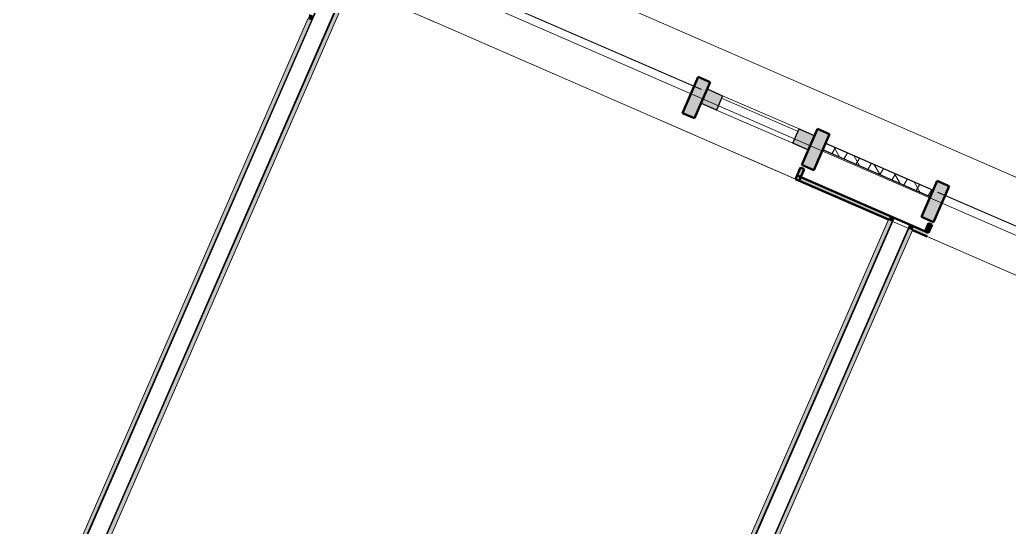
# Model space of a CAD drawing. Header units: millimetres. Extents: x -50172 to 90294, y -80883 to 25069.
# Drawn here: x 1637 to 5432, y -25403 to -23455 of the extents above; entities that cross this region are included whole.
import ezdxf
from ezdxf.enums import TextEntityAlignment as Align

# ---------------------------------------------------------------- set-up
doc = ezdxf.new("R2010")
doc.units = ezdxf.units.MM
doc.header["$MEASUREMENT"] = 0
doc.linetypes.add('Double Dashed', pattern=[1093.611073, 529.166651, -211.666656, 141.111112, -211.666656])
for name, color, linetype, lineweight, true_color in [('A-25-M_Wall_Int_Pen_No__107', 7, 'Continuous', 15, 0xa6a6a6), ('New_A-15-MG_Structural_Grid_Phase_2_Pen_No__222', 7, 'Continuous', 13, 0x65af33), ('New_A-25-M_Curtain_Wall_Pen_No__144', 7, 'Continuous', 0, 0xc8c8c8), ('New_A-25-M_Curtain_Wall_Pen_No__165', 7, 'Continuous', 0, 0x006060), ('New_A-25-M_Curtain_Wall_Pen_No__27', 7, 'Continuous', 50, 0x2a2a2a), ('New_A-25-M_Curtain_Wall_Pen_No__43', 7, 'Continuous', 30, 0x444444), ('New_A-25-M_Wall_Int_Pen_No__107', 7, 'Continuous', 15, 0xa6a6a6), ('New_A-25-M_Wall_Int_Pen_No__27', 7, 'Continuous', 50, 0x2a2a2a), ('New_ArchiCAD Windows_Pen_No__103', 7, 'Continuous', 15, 0xa6a6a6), ('New_ArchiCAD Windows_Pen_No__23', 7, 'Continuous', 30, 0x2a2a2a), ('New_ArchiCAD Windows_Pen_No__63', 7, 'Continuous', 20, 0x606060)]:
    doc.layers.add(name, color=color, linetype=linetype, lineweight=lineweight, true_color=true_color)
for name, color, linetype in [('New_A-15-MG_Structural_Grid_Phase_2', 7, 'Continuous'), ('New_A-20-M_Floor_Slab', 7, 'Continuous'), ('New_A-25-M_Curtain_Wall', 7, 'Continuous'), ('New_A-25-M_Wall_Ext', 7, 'Continuous'), ('New_A-25-M_Wall_Int', 7, 'Continuous'), ('New_ArchiCAD Doors', 7, 'Continuous')]:
    doc.layers.add(name, color=color, linetype=linetype)
for name, color, linetype, lineweight in [('New_A-20-M_Floor_Slab_Pen_No__89', 8, 'Continuous', 20), ('New_A-25-M_Curtain_Wall_Pen_No__1', 7, 'Continuous', 13), ('New_A-25-M_Wall_Int_Pen_No__1', 7, 'Continuous', 13), ('New_ArchiCAD Doors_Pen_No__87', 8, 'Continuous', 20), ('New_ArchiCAD Windows_Pen_No__83', 8, 'Continuous', 20)]:
    doc.layers.add(name, color=color, linetype=linetype, lineweight=lineweight)
doc.styles.add('GENERATED_STYLE_4', font='')
doc.styles.get('GENERATED_STYLE_4').set_extended_font_data('Swis721 BT')

# ---------------------------------------------------------------- blocks, each defined once
blk = doc.blocks.new('Slab_3_1', base_point=(-21949.4, -20986.7))
at = {"layer": 'New_A-20-M_Floor_Slab_Pen_No__89', "linetype": 'Continuous', "flags": 128}
blk.add_lwpolyline([(-4347.2, -46496.1), (12486.7, -53836.5), (17939.8, -41330.7), (16985.7, -40914.7), (17767.9, -39120.8), (18360.6, -39379.3), (18576.1, -38885), (18937.5, -39042.6), (20222.1, -36096.6), (17371, -34853.4), (19341.1, -30335.3), (2041.7, -22791.9), (9993.6, -4555.7)], dxfattribs=at)
blk = doc.blocks.new('Curtain Wall_16_1')
at = {"layer": 'New_A-25-M_Curtain_Wall', "linetype": 'Continuous', "lineweight": 0, "true_color": 0x000000}
h = blk.add_hatch(dxfattribs=at)
h.set_pattern_fill('Batt_Insulation_0001', color=178, style=0, pattern_type=2)
h.set_pattern_definition([(60, (0, 0), (-43.30127, 25), []), (120, (0, 0), (43.30127, 25), [])])
h.paths.add_polyline_path([(5140.5, -24108.6), (4727.8, -23929.2), (4716.7, -23954.8), (5129.3, -24134.3)])
at = {"layer": 'New_A-25-M_Curtain_Wall_Pen_No__144', "linetype": 'Continuous'}
for points in [[(4238.8, -23674.5), (4178.6, -23813), (4224.5, -23832.9), (4284.7, -23694.4)], [(4697.3, -23873.9), (4637.1, -24012.4), (4683, -24032.3), (4743.2, -23893.9)], [(5155.8, -24073.3), (5095.6, -24211.8), (5141.5, -24231.8), (5201.7, -24093.3)]]:
    blk.add_hatch(color=256, dxfattribs=at).paths.add_polyline_path(points)
at = {"layer": 'New_A-25-M_Curtain_Wall_Pen_No__165', "linetype": 'Continuous', "lineweight": 0, "true_color": 0x001818}
for points in [[(3324.4, -23319.9), (4250.6, -23722.7), (4251, -23721.8), (3324.8, -23318.9)], [(5158.4, -24117.5), (6084.6, -24520.4), (6085, -24519.5), (5158.8, -24116.6)]]:
    blk.add_hatch(color=168, dxfattribs=at).paths.add_polyline_path(points)
at = {"layer": 'New_ArchiCAD Windows_Pen_No__103', "linetype": 'Continuous'}
for points in [[(4273.3, -23720.6), (4332.9, -23746.5), (4309, -23801.5), (4249.4, -23775.6)], [(4662, -23955.1), (4602.4, -23929.2), (4626.4, -23874.1), (4686, -23900.1)]]:
    blk.add_hatch(color=256, dxfattribs=at).paths.add_polyline_path(points)
at = {"layer": 'New_A-25-M_Curtain_Wall_Pen_No__1', "linetype": 'Continuous'}
for p, q in [((3324.4, -23319.9), (4250.6, -23722.7)), ((4251, -23721.8), (3324.8, -23318.9)), ((4250.6, -23722.7), (4251, -23721.8)), ((5158.8, -24116.6), (5158.4, -24117.5)), ((5158.4, -24117.5), (6084.6, -24520.4)), ((6085, -24519.5), (5158.8, -24116.6))]:
    blk.add_line(p, q, dxfattribs=at)
at = {"layer": 'New_A-25-M_Curtain_Wall_Pen_No__27', "linetype": 'Continuous'}
for p, q in [((4238.8, -23674.5), (4178.6, -23813)), ((4284.7, -23694.4), (4238.8, -23674.5)), ((4224.5, -23832.9), (4284.7, -23694.4)), ((4178.6, -23813), (4224.5, -23832.9)), ((4697.3, -23873.9), (4637.1, -24012.4)), ((4683, -24032.3), (4743.2, -23893.9)), ((4743.2, -23893.9), (4697.3, -23873.9)), ((4637.1, -24012.4), (4683, -24032.3)), ((5155.8, -24073.3), (5095.6, -24211.8)), ((5141.5, -24231.8), (5201.7, -24093.3)), ((5201.7, -24093.3), (5155.8, -24073.3)), ((5095.6, -24211.8), (5141.5, -24231.8))]:
    blk.add_line(p, q, dxfattribs=at)
at = {"layer": 'New_A-25-M_Curtain_Wall_Pen_No__43', "linetype": 'Continuous'}
for p, q in [((4727.8, -23929.2), (5140.5, -24108.6)), ((5129.3, -24134.3), (4716.7, -23954.8))]:
    blk.add_line(p, q, dxfattribs=at)
at = {"layer": 'New_ArchiCAD Windows_Pen_No__23', "linetype": 'Continuous'}
for p, q in [((4249.4, -23775.6), (4273.3, -23720.6)), ((4273.3, -23720.6), (4332.9, -23746.5)), ((4332.9, -23746.5), (4309, -23801.5)), ((4309, -23801.5), (4249.4, -23775.6)), ((4602.4, -23929.2), (4626.4, -23874.1)), ((4626.4, -23874.1), (4686, -23900.1)), ((4686, -23900.1), (4662, -23955.1)), ((4662, -23955.1), (4602.4, -23929.2))]:
    blk.add_line(p, q, dxfattribs=at)
at = {"layer": 'New_ArchiCAD Windows_Pen_No__63', "linetype": 'Continuous'}
blk.add_line((4622.4, -23883.3), (4328.9, -23755.7), dxfattribs=at)
at = {"layer": 'New_ArchiCAD Windows_Pen_No__83', "linetype": 'Continuous'}
for p, q in [((4332.9, -23746.5), (4626.4, -23874.1)), ((4602.4, -23929.2), (4309, -23801.5))]:
    blk.add_line(p, q, dxfattribs=at)
blk = doc.blocks.new('Simple Door Opening_13')
at = {"layer": 'New_ArchiCAD Doors_Pen_No__87', "linetype": 'Continuous'}
for p, q in [((-4056, 0), (4056, 0)), ((4056, -345), (-4056, -345))]:
    blk.add_line(p, q, dxfattribs=at)
blk = doc.blocks.new('Wall_82_1', base_point=(11177.5, -26929.3))
at = {"layer": 'New_ArchiCAD Doors', "color": 251, "linetype": 'Continuous', "lineweight": 20, "true_color": 0x606060, "xscale": -0.9999999999999999, "zscale": 1000, "rotation": 336.4404115840111}
blk.add_blockref('Simple Door Opening_13', (7065.2, -24759.8), dxfattribs=at)
blk = doc.blocks.new('Wall_99_1', base_point=(1307.7, -26989.4))
at = {"layer": 'A-25-M_Wall_Int_Pen_No__107', "linetype": 'Continuous'}
blk.add_hatch(color=256, dxfattribs=at).paths.add_polyline_path([(1302.9, -26750.3), (1296.9, -26764.1), (1310.6, -26770.1), (1316.6, -26756.3)])
at = {"layer": 'New_A-25-M_Wall_Int_Pen_No__107', "linetype": 'Continuous'}
for points in [[(2789.1, -23379.3), (2828.6, -23288.8), (2814.9, -23282.8), (2775.4, -23373.3)], [(1307.7, -26989.4), (2906.5, -23322.8), (2892.8, -23316.8), (1294, -26983.4)], [(2741.4, -23451.3), (1302.9, -26750.3), (1316.6, -26756.3), (2755.2, -23457.3)], [(2747.4, -23437.5), (2741.4, -23451.3), (2755.2, -23457.3), (2761.2, -23443.5)], [(1296.9, -26764.1), (1216.1, -26949.4), (1229.8, -26955.4), (1310.6, -26770.1)]]:
    blk.add_hatch(color=256, dxfattribs=at).paths.add_polyline_path(points)
at = {"layer": 'New_A-25-M_Wall_Int_Pen_No__107', "linetype": 'Continuous', "lineweight": 0, "true_color": 0x535353}
for points in [[(2791.9, -23380.5), (2831.4, -23290), (2828.6, -23288.8), (2789.1, -23379.3)], [(1294, -26983.4), (2892.8, -23316.8), (2890, -23315.6), (1291.2, -26982.2)], [(2775.4, -23373.3), (2774.2, -23376.1), (2787.9, -23382.1), (2789.1, -23379.3)], [(2789.1, -23379.3), (2787.9, -23382.1), (2790.7, -23383.3), (2791.9, -23380.5)], [(2787.9, -23382.1), (1229.8, -26955.4), (1232.6, -26956.6), (2790.7, -23383.3)], [(2748.6, -23434.8), (2747.4, -23437.5), (2761.2, -23443.5), (2762.4, -23440.8)]]:
    blk.add_hatch(color=251, dxfattribs=at).paths.add_polyline_path(points)
at = {"layer": 'New_A-25-M_Wall_Int_Pen_No__1', "linetype": 'Continuous'}
for p, q in [((2789.1, -23379.3), (2828.6, -23288.8)), ((2791.9, -23380.5), (2831.4, -23290)), ((1291.2, -26982.2), (2890, -23315.6)), ((1294, -26983.4), (2892.8, -23316.8)), ((2774.2, -23376.1), (2787.9, -23382.1)), ((2789.1, -23379.3), (2775.4, -23373.3)), ((1232.6, -26956.6), (2790.7, -23383.3)), ((2762.4, -23440.8), (2787.9, -23382.1)), ((2790.7, -23383.3), (2791.9, -23380.5)), ((2747.4, -23437.5), (2761.2, -23443.5)), ((2748.6, -23434.8), (2762.4, -23440.8)), ((2755.2, -23457.3), (2761.2, -23443.5)), ((1316.6, -26756.3), (2755.2, -23457.3)), ((1310.6, -26770.1), (1316.6, -26756.3)), ((1229.8, -26955.4), (1310.6, -26770.1))]:
    blk.add_line(p, q, dxfattribs=at)
at = {"layer": 'New_A-25-M_Wall_Int_Pen_No__1', "linetype": 'Continuous', "flags": 128}
for points in [[(2814.9, -23282.8), (2775.4, -23373.3)], [(1307.7, -26989.4), (2906.5, -23322.8)], [(2741.4, -23451.3), (1302.9, -26750.3)], [(1296.9, -26764.1), (1216.1, -26949.4)]]:
    blk.add_lwpolyline(points, dxfattribs=at)
blk = doc.blocks.new('Wall_104_1', base_point=(3370.2, -27888.7))
at = {"layer": 'New_A-25-M_Wall_Int_Pen_No__107', "linetype": 'Continuous'}
for points in [[(4969, -24222.1), (3370.2, -27888.7), (3383.9, -27894.7), (4982.7, -24228.1)], [(5046.9, -24256.1), (3448.1, -27922.7), (3461.8, -27928.7), (5060.6, -24262.1)]]:
    blk.add_hatch(color=256, dxfattribs=at).paths.add_polyline_path(points)
at = {"layer": 'New_A-25-M_Wall_Int_Pen_No__107', "linetype": 'Continuous', "lineweight": 0, "true_color": 0x535353}
for points in [[(4982.7, -24228.1), (3383.9, -27894.7), (3386.7, -27895.9), (4985.5, -24229.3)], [(5044.1, -24254.9), (3445.3, -27921.5), (3448.1, -27922.7), (5046.9, -24256.1)]]:
    blk.add_hatch(color=251, dxfattribs=at).paths.add_polyline_path(points)
at = {"layer": 'New_A-25-M_Wall_Int_Pen_No__1', "linetype": 'Continuous'}
for p, q in [((4982.7, -24228.1), (3383.9, -27894.7)), ((4985.5, -24229.3), (3386.7, -27895.9)), ((5044.1, -24254.9), (3445.3, -27921.5)), ((5046.9, -24256.1), (3448.1, -27922.7))]:
    blk.add_line(p, q, dxfattribs=at)
at = {"layer": 'New_A-25-M_Wall_Int_Pen_No__1', "linetype": 'Continuous', "flags": 128}
for points in [[(4969, -24222.1), (3370.2, -27888.7)], [(3461.8, -27928.7), (5060.6, -24262.1)]]:
    blk.add_lwpolyline(points, dxfattribs=at)
blk = doc.blocks.new('Wall_395_1', base_point=(4632.1, -24022.7))
at = {"layer": 'New_A-25-M_Wall_Int_Pen_No__107', "linetype": 'Continuous'}
blk.add_hatch(color=256, dxfattribs=at).paths.add_polyline_path([(4632.1, -24022.7), (4612.9, -24066.9), (4626.6, -24072.9), (4645.9, -24028.7)])
at = {"layer": 'New_A-25-M_Wall_Int_Pen_No__27', "linetype": 'Continuous', "flags": 128}
for points in [[(4632.1, -24022.7), (4612.9, -24066.9)], [(4645.9, -24028.7), (4632.1, -24022.7)], [(4626.6, -24072.9), (4645.9, -24028.7)]]:
    blk.add_lwpolyline(points, dxfattribs=at)
blk = doc.blocks.new('Wall_396_1', base_point=(4612.9, -24066.9))
at = {"layer": 'New_A-25-M_Wall_Int_Pen_No__107', "linetype": 'Continuous'}
for points in [[(4975, -24208.4), (4618.9, -24053.1), (4612.9, -24066.9), (4969, -24222.1)], [(4969, -24222.1), (4982.7, -24228.1), (4988.7, -24214.4), (4975, -24208.4)], [(5046.9, -24256.1), (5060.6, -24262.1), (5066.6, -24248.4), (5052.9, -24242.4)], [(5060.6, -24262.1), (5117, -24286.7), (5123, -24272.9), (5066.6, -24248.4)]]:
    blk.add_hatch(color=256, dxfattribs=at).paths.add_polyline_path(points)
at = {"layer": 'New_A-25-M_Wall_Int_Pen_No__107', "linetype": 'Continuous', "lineweight": 0, "true_color": 0x535353}
for points in [[(4982.7, -24228.1), (4985.5, -24229.3), (4991.5, -24215.6), (4988.7, -24214.4)], [(5044.1, -24254.9), (5046.9, -24256.1), (5052.9, -24242.4), (5050.1, -24241.2)]]:
    blk.add_hatch(color=251, dxfattribs=at).paths.add_polyline_path(points)
at = {"layer": 'New_A-25-M_Wall_Int_Pen_No__1', "linetype": 'Continuous'}
for p, q in [((4988.7, -24214.4), (4982.7, -24228.1)), ((4985.5, -24229.3), (4991.5, -24215.6)), ((5044.1, -24254.9), (5050.1, -24241.2)), ((5046.9, -24256.1), (5052.9, -24242.4))]:
    blk.add_line(p, q, dxfattribs=at)
at = {"layer": 'New_A-25-M_Wall_Int_Pen_No__27', "linetype": 'Continuous', "flags": 128}
for points in [[(5123, -24272.9), (4618.9, -24053.1)], [(4612.9, -24066.9), (4969, -24222.1)], [(5060.6, -24262.1), (5117, -24286.7)]]:
    blk.add_lwpolyline(points, dxfattribs=at)
blk = doc.blocks.new('Wall_397_1', base_point=(5123, -24272.9))
at = {"layer": 'New_A-25-M_Wall_Int_Pen_No__107', "linetype": 'Continuous'}
blk.add_hatch(color=256, dxfattribs=at).paths.add_polyline_path([(5123, -24272.9), (5136.5, -24242.1), (5122.7, -24236.1), (5109.3, -24266.9)])
at = {"layer": 'New_A-25-M_Wall_Int_Pen_No__27', "linetype": 'Continuous', "flags": 128}
for points in [[(5122.7, -24236.1), (5109.3, -24266.9)], [(5136.5, -24242.1), (5122.7, -24236.1)], [(5123, -24272.9), (5136.5, -24242.1)], [(5109.3, -24266.9), (5123, -24272.9)]]:
    blk.add_lwpolyline(points, dxfattribs=at)
blk = doc.blocks.new('Standard grid marker_39')
at = {"layer": 'New_A-15-MG_Structural_Grid_Phase_2_Pen_No__222', "linetype": 'Double Dashed'}
blk.add_line((1000, 0), (47486.2, 0), dxfattribs=at)
at = {"layer": 'New_A-15-MG_Structural_Grid_Phase_2_Pen_No__222', "style": 'GENERATED_STYLE_4'}
for tag, p in [('AC_MarkerText_1_0', (-500, 43.3)), ('AC_MarkerText_1_1', (48986.2, 43.3))]:
    blk.add_attdef(tag, text='', height=350, rotation=180, dxfattribs=at).set_placement(p, align=Align.MIDDLE_CENTER)

msp = doc.modelspace()

# ---------------------------------------------------------------- block references
at = {"layer": 'New_A-15-MG_Structural_Grid_Phase_2', "color": 8, "linetype": 'Continuous', "lineweight": 15, "zscale": 1000, "rotation": 156.4404115839929}
msp.add_blockref('Standard grid marker_39', (26876.4, -33774.9), dxfattribs=at)
at = {"layer": 'New_A-20-M_Floor_Slab', "color": 8, "linetype": 'Continuous', "lineweight": 20}
msp.add_blockref('Slab_3_1', (-21949.4, -20986.7), dxfattribs=at)
at = {"layer": 'New_A-25-M_Curtain_Wall', "linetype": 'Continuous', "lineweight": 0}
msp.add_blockref('Curtain Wall_16_1', (0, 0), dxfattribs=at)
at = {"layer": 'New_A-25-M_Wall_Ext', "color": 250, "lineweight": 50, "true_color": 0x2a2a2a}
msp.add_blockref('Wall_82_1', (11177.5, -26929.3), dxfattribs=at)
at = {"layer": 'New_A-25-M_Wall_Int', "color": 250, "lineweight": 50, "true_color": 0x2a2a2a}
for name, p in [('Wall_99_1', (1307.7, -26989.4)), ('Wall_395_1', (4632.1, -24022.7)), ('Wall_396_1', (4612.9, -24066.9)), ('Wall_104_1', (3370.2, -27888.7)), ('Wall_397_1', (5123, -24272.9))]:
    msp.add_blockref(name, p, dxfattribs=at)

doc.saveas('drawing.dxf')
